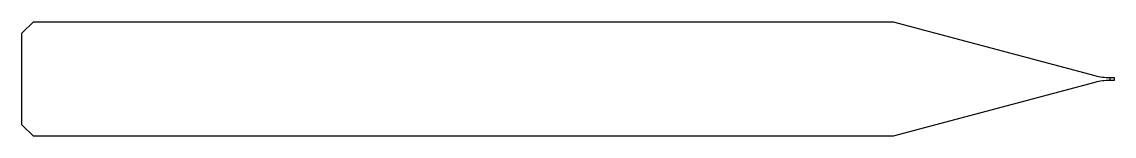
# Model space of a CAD drawing. Header units: millimetres. Extents: x -38 to 0, y -2 to 2.
import ezdxf

# ---------------------------------------------------------------- set-up
doc = ezdxf.new("R2010")
doc.units = ezdxf.units.MM

msp = doc.modelspace()

# ---------------------------------------------------------------- linework, layer by layer
at = {"color": 7, "linetype": 'Continuous', "lineweight": 25}
for p, q in [((-38, 1.6), (-37.6, 2)), ((-37.6, 2), (-7.691, 2)), ((-7.691, 2), (-0.668, 0.118)), ((-38, -1.6), (-38, 1.6)), ((-0.15, 0.05), (-0.15, -0.05)), ((-0.15, 0.05), (0, 0.05)), ((0, 0.05), (0, -0.05)), ((-0.668, -0.118), (-7.691, -2)), ((0, -0.05), (-0.15, -0.05)), ((-37.6, -2), (-38, -1.6)), ((-7.691, -2), (-37.6, -2))]:
    msp.add_line(p, q, dxfattribs=at)
for centre, start, end in [((-0.15, 2.05), 255, 270), ((-0.15, -2.05), 90, 105)]:
    msp.add_arc(centre, 2, start, end, dxfattribs=at)

doc.saveas('drawing.dxf')
